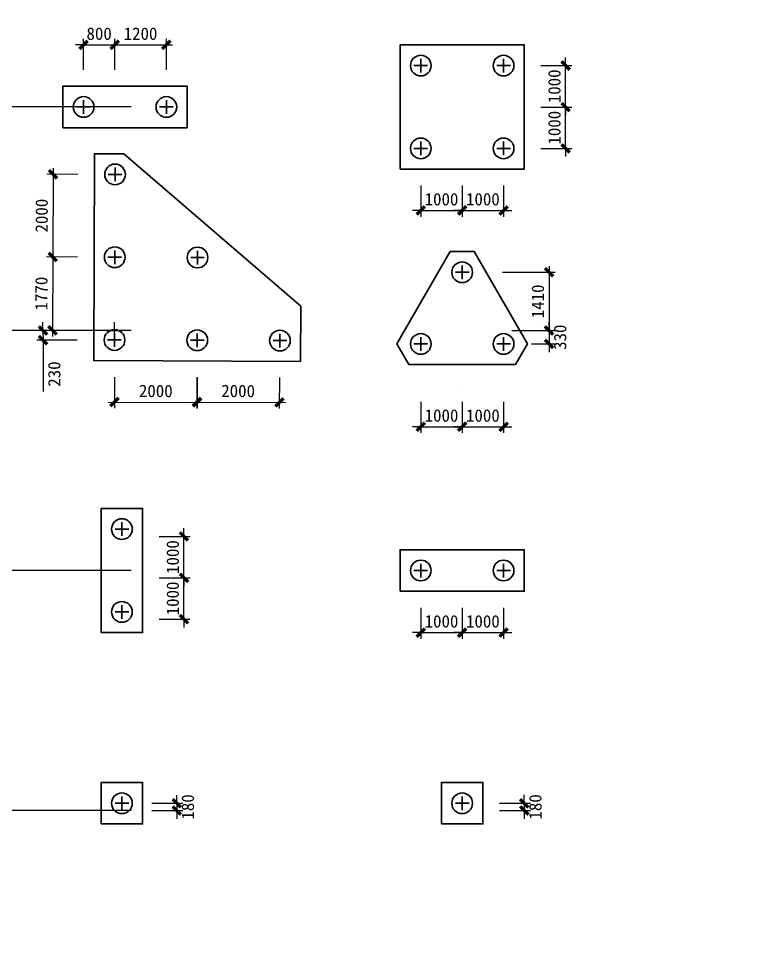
# Model space of a CAD drawing. Header units: millimetres. Extents: x -8252 to 341964, y -299084 to 206355.
# Drawn here: x 9278 to 26817, y -3449 to 19134 of the extents above; entities that cross this region are included whole.
import ezdxf

# ---------------------------------------------------------------- set-up
doc = ezdxf.new("R2010")
doc.units = ezdxf.units.MM
doc.header["$LTSCALE"] = 500
doc.header["$PDMODE"] = 2
doc.header["$PDSIZE"] = 200
doc.linetypes.add('DASHDOT', pattern=[25.4, 12.7, -6.35, 0, -6.35])
doc.layers.add('dim____', color=70, linetype='Continuous')
doc.layers.add('DOTE', color=20, linetype='DASHDOT')
for name, color, linetype, lineweight in [('s121', 2, 'Continuous', 35), ('shear_wall', 100, 'Continuous', 25), ('zkz', 200, 'Continuous', 35)]:
    doc.layers.add(name, color=color, linetype=linetype, lineweight=lineweight)
doc.styles.add('宋体', font='')
doc.styles.get('宋体').set_extended_font_data('宋体')
doc.dimstyles.new('ISO-25', dxfattribs={"dimtxt": 2.5, "dimasz": 2.5, "dimexe": 1.25, "dimexo": 0.625, "dimtad": 1, "dimtxsty": 'Standard', "dimcen": 2.5, "dimadec": 0, "dimazin": 0, "dimtfac": 1, "dimtmove": 0, "dimatfit": 3, "dimfxl": 1, "dimarcsym": 0})

# ---------------------------------------------------------------- blocks, each defined once
blk = doc.blocks.new('_ArchTick')
at = {"color": 0, "linetype": 'ByBlock', "const_width": 0.4}
blk.add_lwpolyline([(-0.5, -0.5), (0.5, 0.5)], dxfattribs=at)
blk = doc.blocks.new('*D539')
at = {"layer": 'Defpoints', "color": 0, "transparency": 16777216}
for p in [(12098, 175), (12098, 0), (13098, 0)]:
    blk.add_point(p, dxfattribs=at)
at = {"layer": 'dim____', "color": 0, "lineweight": -2, "transparency": 16777216}
for p, q in [((13098, 175), (13098, 375)), ((12498, 175), (13248, 175)), ((12498, 0), (13248, 0)), ((13098, 175), (13098, 0)), ((13098, 0), (13098, -200))]:
    blk.add_line(p, q, dxfattribs=at)
at = {"layer": 'dim____', "color": 0, "lineweight": -2, "transparency": 16777216, "xscale": 200, "yscale": 200, "zscale": 200}
for p, rotation in [((13098, 175), 270), ((13098, 0), 90)]:
    blk.add_blockref('_ArchTick', p, dxfattribs=dict(at, rotation=rotation))
at = {"layer": 'dim____', "color": 7, "transparency": 16777216, "insert": (13368, 88), "char_height": 300, "attachment_point": 5, "rotation": 90, "style": '宋体'}
blk.add_mtext('180', dxfattribs=at)
blk = doc.blocks.new('*D541')
at = {"layer": 'Defpoints', "color": 0, "transparency": 16777216}
for p in [(20498, 176), (20498, 1), (21498, 1)]:
    blk.add_point(p, dxfattribs=at)
at = {"layer": 'dim____', "color": 0, "lineweight": -2, "transparency": 16777216}
for p, q in [((21498, 176), (21498, 376)), ((20898, 176), (21648, 176)), ((20898, 1), (21648, 1)), ((21498, 176), (21498, 1)), ((21498, 1), (21498, -199))]:
    blk.add_line(p, q, dxfattribs=at)
at = {"layer": 'dim____', "color": 0, "lineweight": -2, "transparency": 16777216, "xscale": 200, "yscale": 200, "zscale": 200}
for p, rotation in [((21498, 176), 270), ((21498, 1), 90)]:
    blk.add_blockref('_ArchTick', p, dxfattribs=dict(at, rotation=rotation))
at = {"layer": 'dim____', "color": 7, "transparency": 16777216, "insert": (21768, 89), "char_height": 300, "attachment_point": 5, "rotation": 90, "style": '宋体'}
blk.add_mtext('180', dxfattribs=at)
blk = doc.blocks.new('*D625')
at = {"layer": 'Defpoints', "color": 0, "transparency": 16777216}
for p in [(11598, 18500), (10848, 17500), (11598, 17500)]:
    blk.add_point(p, dxfattribs=at)
at = {"layer": 'dim____', "color": 0, "lineweight": -2, "transparency": 16777216}
for p, q in [((10848, 17900), (10848, 18650)), ((11598, 17900), (11598, 18650)), ((10848, 18500), (10648, 18500)), ((10848, 18500), (11598, 18500)), ((11598, 18500), (11798, 18500))]:
    blk.add_line(p, q, dxfattribs=at)
at = {"layer": 'dim____', "color": 0, "lineweight": -2, "transparency": 16777216, "xscale": 200, "yscale": 200, "zscale": 200}
blk.add_blockref('_ArchTick', (10848, 18500), dxfattribs=at)
at = {"layer": 'dim____', "color": 0, "lineweight": -2, "transparency": 16777216, "xscale": 200, "yscale": 200, "zscale": 200, "rotation": 180}
blk.add_blockref('_ArchTick', (11598, 18500), dxfattribs=at)
at = {"layer": 'dim____', "color": 7, "transparency": 16777216, "insert": (11223, 18770), "char_height": 300, "attachment_point": 5, "style": '宋体'}
blk.add_mtext('800', dxfattribs=at)
blk = doc.blocks.new('*D626')
at = {"layer": 'Defpoints', "color": 0, "transparency": 16777216}
for p in [(12848, 18500), (11598, 17500), (12848, 17500)]:
    blk.add_point(p, dxfattribs=at)
at = {"layer": 'dim____', "color": 0, "lineweight": -2, "transparency": 16777216}
for p, q in [((11598, 17900), (11598, 18650)), ((12848, 17900), (12848, 18650)), ((11448, 18500), (12998, 18500))]:
    blk.add_line(p, q, dxfattribs=at)
at = {"layer": 'dim____', "color": 0, "lineweight": -2, "transparency": 16777216, "xscale": 200, "yscale": 200, "zscale": 200, "rotation": 180}
blk.add_blockref('_ArchTick', (11598, 18500), dxfattribs=at)
at = {"layer": 'dim____', "color": 0, "lineweight": -2, "transparency": 16777216, "xscale": 200, "yscale": 200, "zscale": 200}
blk.add_blockref('_ArchTick', (12848, 18500), dxfattribs=at)
at = {"layer": 'dim____', "color": 7, "transparency": 16777216, "insert": (12223, 18770), "char_height": 300, "attachment_point": 5, "style": '宋体'}
blk.add_mtext('1200', dxfattribs=at)
blk = doc.blocks.new('*D631')
at = {"layer": 'Defpoints', "color": 0, "transparency": 16777216}
for p in [(12273, 5625), (13273, 5625), (12273, 4625)]:
    blk.add_point(p, dxfattribs=at)
at = {"layer": 'dim____', "color": 0, "lineweight": -2, "transparency": 16777216}
for p, q in [((13273, 5625), (13273, 5825)), ((12673, 5625), (13423, 5625)), ((13273, 4625), (13273, 5625)), ((12673, 4625), (13423, 4625)), ((13273, 4625), (13273, 4425))]:
    blk.add_line(p, q, dxfattribs=at)
at = {"layer": 'dim____', "color": 0, "lineweight": -2, "transparency": 16777216, "xscale": 200, "yscale": 200, "zscale": 200}
for p, rotation in [((13273, 5625), 270), ((13273, 4625), 90)]:
    blk.add_blockref('_ArchTick', p, dxfattribs=dict(at, rotation=rotation))
at = {"layer": 'dim____', "color": 7, "transparency": 16777216, "insert": (13003, 5125), "char_height": 300, "attachment_point": 5, "rotation": 90, "style": '宋体'}
blk.add_mtext('1000', dxfattribs=at)
blk = doc.blocks.new('*D632')
at = {"layer": 'Defpoints', "color": 0, "transparency": 16777216}
for p in [(12273, 6625), (13273, 6625), (12273, 5625)]:
    blk.add_point(p, dxfattribs=at)
at = {"layer": 'dim____', "color": 0, "lineweight": -2, "transparency": 16777216}
for p, q in [((13273, 6625), (13273, 6825)), ((12673, 6625), (13423, 6625)), ((13273, 5625), (13273, 6625)), ((12673, 5625), (13423, 5625)), ((13273, 5625), (13273, 5425))]:
    blk.add_line(p, q, dxfattribs=at)
at = {"layer": 'dim____', "color": 0, "lineweight": -2, "transparency": 16777216, "xscale": 200, "yscale": 200, "zscale": 200}
for p, rotation in [((13273, 6625), 270), ((13273, 5625), 90)]:
    blk.add_blockref('_ArchTick', p, dxfattribs=dict(at, rotation=rotation))
at = {"layer": 'dim____', "color": 7, "transparency": 16777216, "insert": (13003, 6125), "char_height": 300, "attachment_point": 5, "rotation": 90, "style": '宋体'}
blk.add_mtext('1000', dxfattribs=at)
blk = doc.blocks.new('*D637')
at = {"layer": 'Defpoints', "color": 0, "transparency": 16777216}
for p in [(11598, 10870), (13592, 10863), (13588, 9863)]:
    blk.add_point(p, dxfattribs=at)
at = {"layer": 'dim____', "color": 0, "lineweight": -2, "transparency": 16777216}
for p, q in [((11596, 10470), (11593, 9720)), ((13590, 10463), (13588, 9713)), ((11444, 9871), (13738, 9863))]:
    blk.add_line(p, q, dxfattribs=at)
at = {"layer": 'dim____', "color": 0, "lineweight": -2, "transparency": 16777216, "xscale": 200, "yscale": 200, "zscale": 200}
for p, rotation in [((11594, 9870), 179.7979584951869), ((13588, 9863), 359.7979584951869)]:
    blk.add_blockref('_ArchTick', p, dxfattribs=dict(at, rotation=rotation))
at = {"layer": 'dim____', "color": 7, "transparency": 16777216, "insert": (12592, 10137), "char_height": 300, "attachment_point": 5, "rotation": 359.798, "style": '宋体'}
blk.add_mtext('2000', dxfattribs=at)
blk = doc.blocks.new('*D638')
at = {"layer": 'Defpoints', "color": 0, "transparency": 16777216}
for p in [(11107, 15370), (10100, 13375), (11100, 13372)]:
    blk.add_point(p, dxfattribs=at)
at = {"layer": 'dim____', "color": 0, "lineweight": -2, "transparency": 16777216}
for p, q in [((10707, 15371), (9957, 15374)), ((10108, 15524), (10100, 13225)), ((10700, 13373), (9950, 13376))]:
    blk.add_line(p, q, dxfattribs=at)
at = {"layer": 'dim____', "color": 0, "lineweight": -2, "transparency": 16777216, "xscale": 200, "yscale": 200, "zscale": 200}
for p, rotation in [((10107, 15374), 89.7979584951879), ((10100, 13375), 269.7979584951879)]:
    blk.add_blockref('_ArchTick', p, dxfattribs=dict(at, rotation=rotation))
at = {"layer": 'dim____', "color": 7, "transparency": 16777216, "insert": (9834, 14375), "char_height": 300, "attachment_point": 5, "rotation": 89.798, "style": '宋体'}
blk.add_mtext('2000', dxfattribs=at)
blk = doc.blocks.new('*D643')
at = {"layer": 'Defpoints', "color": 0, "transparency": 16777216}
for p in [(11100, 13372), (10094, 11604), (11094, 11600)]:
    blk.add_point(p, dxfattribs=at)
at = {"layer": 'dim____', "color": 0, "lineweight": -2, "transparency": 16777216}
for p, q in [((10700, 13373), (9950, 13376)), ((10101, 13525), (10093, 11454)), ((10694, 11602), (9944, 11604))]:
    blk.add_line(p, q, dxfattribs=at)
at = {"layer": 'dim____', "color": 0, "lineweight": -2, "transparency": 16777216, "xscale": 200, "yscale": 200, "zscale": 200}
for p, rotation in [((10100, 13375), 89.7979584951879), ((10094, 11604), 269.7979584951879)]:
    blk.add_blockref('_ArchTick', p, dxfattribs=dict(at, rotation=rotation))
at = {"layer": 'dim____', "color": 7, "transparency": 16777216, "insert": (9827, 12491), "char_height": 300, "attachment_point": 5, "rotation": 89.798, "style": '宋体'}
blk.add_mtext('1770', dxfattribs=at)
blk = doc.blocks.new('*D644')
at = {"layer": 'Defpoints', "color": 0, "transparency": 16777216}
for p in [(13588, 10870), (15582, 10863), (15578, 9863)]:
    blk.add_point(p, dxfattribs=at)
at = {"layer": 'dim____', "color": 0, "lineweight": -2, "transparency": 16777216}
for p, q in [((13586, 10470), (13583, 9720)), ((15580, 10463), (15578, 9713)), ((13434, 9871), (15728, 9863))]:
    blk.add_line(p, q, dxfattribs=at)
at = {"layer": 'dim____', "color": 0, "lineweight": -2, "transparency": 16777216, "xscale": 200, "yscale": 200, "zscale": 200}
for p, rotation in [((13584, 9870), 179.7979584951869), ((15578, 9863), 359.7979584951869)]:
    blk.add_blockref('_ArchTick', p, dxfattribs=dict(at, rotation=rotation))
at = {"layer": 'dim____', "color": 7, "transparency": 16777216, "insert": (14582, 10137), "char_height": 300, "attachment_point": 5, "rotation": 359.798, "style": '宋体'}
blk.add_mtext('2000', dxfattribs=at)
blk = doc.blocks.new('*D646')
at = {"layer": 'Defpoints', "color": 0, "transparency": 16777216}
for p in [(9865, 11597), (11093, 11601), (11093, 11370)]:
    blk.add_point(p, dxfattribs=at)
at = {"layer": 'dim____', "color": 0, "lineweight": -2, "transparency": 16777216}
for p, q in [((9865, 11597), (9864, 11797)), ((10693, 11600), (9715, 11596)), ((9865, 11597), (9866, 11366)), ((10693, 11369), (9716, 11365)), ((9866, 11366), (9870, 10126))]:
    blk.add_line(p, q, dxfattribs=at)
at = {"layer": 'dim____', "color": 0, "lineweight": -2, "transparency": 16777216, "xscale": 200, "yscale": 200, "zscale": 200}
for p, rotation in [((9865, 11597), 270.202041504812), ((9866, 11366), 90.20204150481203)]:
    blk.add_blockref('_ArchTick', p, dxfattribs=dict(at, rotation=rotation))
at = {"layer": 'dim____', "color": 7, "transparency": 16777216, "insert": (10139, 10547), "char_height": 300, "attachment_point": 5, "rotation": 90.202, "style": '宋体'}
blk.add_mtext('230', dxfattribs=at)
blk = doc.blocks.new('*D692')
at = {"layer": 'Defpoints', "color": 0, "transparency": 16777216}
for p in [(18998, 15500), (19998, 15500), (19998, 14500)]:
    blk.add_point(p, dxfattribs=at)
at = {"layer": 'dim____', "color": 0, "lineweight": -2, "transparency": 16777216}
for p, q in [((18998, 15100), (18998, 14350)), ((19998, 15100), (19998, 14350)), ((18998, 14500), (18798, 14500)), ((18998, 14500), (19998, 14500)), ((19998, 14500), (20198, 14500))]:
    blk.add_line(p, q, dxfattribs=at)
at = {"layer": 'dim____', "color": 0, "lineweight": -2, "transparency": 16777216, "xscale": 200, "yscale": 200, "zscale": 200}
blk.add_blockref('_ArchTick', (18998, 14500), dxfattribs=at)
at = {"layer": 'dim____', "color": 0, "lineweight": -2, "transparency": 16777216, "xscale": 200, "yscale": 200, "zscale": 200, "rotation": 180}
blk.add_blockref('_ArchTick', (19998, 14500), dxfattribs=at)
at = {"layer": 'dim____', "color": 7, "transparency": 16777216, "insert": (19498, 14770), "char_height": 300, "attachment_point": 5, "style": '宋体'}
blk.add_mtext('1000', dxfattribs=at)
blk = doc.blocks.new('*D693')
at = {"layer": 'Defpoints', "color": 0, "transparency": 16777216}
for p in [(19998, 15500), (20998, 15500), (20998, 14500)]:
    blk.add_point(p, dxfattribs=at)
at = {"layer": 'dim____', "color": 0, "lineweight": -2, "transparency": 16777216}
for p, q in [((19998, 15100), (19998, 14350)), ((20998, 15100), (20998, 14350)), ((19998, 14500), (19798, 14500)), ((19998, 14500), (20998, 14500)), ((20998, 14500), (21198, 14500))]:
    blk.add_line(p, q, dxfattribs=at)
at = {"layer": 'dim____', "color": 0, "lineweight": -2, "transparency": 16777216, "xscale": 200, "yscale": 200, "zscale": 200}
blk.add_blockref('_ArchTick', (19998, 14500), dxfattribs=at)
at = {"layer": 'dim____', "color": 0, "lineweight": -2, "transparency": 16777216, "xscale": 200, "yscale": 200, "zscale": 200, "rotation": 180}
blk.add_blockref('_ArchTick', (20998, 14500), dxfattribs=at)
at = {"layer": 'dim____', "color": 7, "transparency": 16777216, "insert": (20498, 14770), "char_height": 300, "attachment_point": 5, "style": '宋体'}
blk.add_mtext('1000', dxfattribs=at)
blk = doc.blocks.new('*D694')
at = {"layer": 'Defpoints', "color": 0, "transparency": 16777216}
for p in [(21498, 17000), (22498, 17000), (21498, 16000)]:
    blk.add_point(p, dxfattribs=at)
at = {"layer": 'dim____', "color": 0, "lineweight": -2, "transparency": 16777216}
for p, q in [((22498, 17000), (22498, 17200)), ((21898, 17000), (22648, 17000)), ((22498, 16000), (22498, 17000)), ((21898, 16000), (22648, 16000)), ((22498, 16000), (22498, 15800))]:
    blk.add_line(p, q, dxfattribs=at)
at = {"layer": 'dim____', "color": 0, "lineweight": -2, "transparency": 16777216, "xscale": 200, "yscale": 200, "zscale": 200}
for p, rotation in [((22498, 17000), 270), ((22498, 16000), 90)]:
    blk.add_blockref('_ArchTick', p, dxfattribs=dict(at, rotation=rotation))
at = {"layer": 'dim____', "color": 7, "transparency": 16777216, "insert": (22228, 16500), "char_height": 300, "attachment_point": 5, "rotation": 90, "style": '宋体'}
blk.add_mtext('1000', dxfattribs=at)
blk = doc.blocks.new('*D695')
at = {"layer": 'Defpoints', "color": 0, "transparency": 16777216}
for p in [(21498, 18000), (22498, 18000), (21498, 17000)]:
    blk.add_point(p, dxfattribs=at)
at = {"layer": 'dim____', "color": 0, "lineweight": -2, "transparency": 16777216}
for p, q in [((22498, 18000), (22498, 18200)), ((21898, 18000), (22648, 18000)), ((22498, 17000), (22498, 18000)), ((21898, 17000), (22648, 17000)), ((22498, 17000), (22498, 16800))]:
    blk.add_line(p, q, dxfattribs=at)
at = {"layer": 'dim____', "color": 0, "lineweight": -2, "transparency": 16777216, "xscale": 200, "yscale": 200, "zscale": 200}
for p, rotation in [((22498, 18000), 270), ((22498, 17000), 90)]:
    blk.add_blockref('_ArchTick', p, dxfattribs=dict(at, rotation=rotation))
at = {"layer": 'dim____', "color": 7, "transparency": 16777216, "insert": (22228, 17500), "char_height": 300, "attachment_point": 5, "rotation": 90, "style": '宋体'}
blk.add_mtext('1000', dxfattribs=at)
blk = doc.blocks.new('*D696')
at = {"layer": 'Defpoints', "color": 0, "transparency": 16777216}
for p in [(18998, 5300), (19998, 5300), (19998, 4300)]:
    blk.add_point(p, dxfattribs=at)
at = {"layer": 'dim____', "color": 0, "lineweight": -2, "transparency": 16777216}
for p, q in [((18998, 4900), (18998, 4150)), ((19998, 4900), (19998, 4150)), ((18998, 4300), (18798, 4300)), ((18998, 4300), (19998, 4300)), ((19998, 4300), (20198, 4300))]:
    blk.add_line(p, q, dxfattribs=at)
at = {"layer": 'dim____', "color": 0, "lineweight": -2, "transparency": 16777216, "xscale": 200, "yscale": 200, "zscale": 200}
blk.add_blockref('_ArchTick', (18998, 4300), dxfattribs=at)
at = {"layer": 'dim____', "color": 0, "lineweight": -2, "transparency": 16777216, "xscale": 200, "yscale": 200, "zscale": 200, "rotation": 180}
blk.add_blockref('_ArchTick', (19998, 4300), dxfattribs=at)
at = {"layer": 'dim____', "color": 7, "transparency": 16777216, "insert": (19498, 4570), "char_height": 300, "attachment_point": 5, "style": '宋体'}
blk.add_mtext('1000', dxfattribs=at)
blk = doc.blocks.new('*D697')
at = {"layer": 'Defpoints', "color": 0, "transparency": 16777216}
for p in [(19998, 5300), (20998, 5300), (20998, 4300)]:
    blk.add_point(p, dxfattribs=at)
at = {"layer": 'dim____', "color": 0, "lineweight": -2, "transparency": 16777216}
for p, q in [((19998, 4900), (19998, 4150)), ((20998, 4900), (20998, 4150)), ((19998, 4300), (19798, 4300)), ((19998, 4300), (20998, 4300)), ((20998, 4300), (21198, 4300))]:
    blk.add_line(p, q, dxfattribs=at)
at = {"layer": 'dim____', "color": 0, "lineweight": -2, "transparency": 16777216, "xscale": 200, "yscale": 200, "zscale": 200}
blk.add_blockref('_ArchTick', (19998, 4300), dxfattribs=at)
at = {"layer": 'dim____', "color": 0, "lineweight": -2, "transparency": 16777216, "xscale": 200, "yscale": 200, "zscale": 200, "rotation": 180}
blk.add_blockref('_ArchTick', (20998, 4300), dxfattribs=at)
at = {"layer": 'dim____', "color": 7, "transparency": 16777216, "insert": (20498, 4570), "char_height": 300, "attachment_point": 5, "style": '宋体'}
blk.add_mtext('1000', dxfattribs=at)
blk = doc.blocks.new('*D740')
at = {"layer": 'Defpoints', "color": 0, "transparency": 16777216}
for p in [(18998, 10273), (19998, 10273), (19998, 9273)]:
    blk.add_point(p, dxfattribs=at)
at = {"layer": 'dim____', "color": 0, "lineweight": -2, "transparency": 16777216}
for p, q in [((18998, 9873), (18998, 9123)), ((19998, 9873), (19998, 9123)), ((18998, 9273), (18798, 9273)), ((18998, 9273), (19998, 9273)), ((19998, 9273), (20198, 9273))]:
    blk.add_line(p, q, dxfattribs=at)
at = {"layer": 'dim____', "color": 0, "lineweight": -2, "transparency": 16777216, "xscale": 200, "yscale": 200, "zscale": 200}
blk.add_blockref('_ArchTick', (18998, 9273), dxfattribs=at)
at = {"layer": 'dim____', "color": 0, "lineweight": -2, "transparency": 16777216, "xscale": 200, "yscale": 200, "zscale": 200, "rotation": 180}
blk.add_blockref('_ArchTick', (19998, 9273), dxfattribs=at)
at = {"layer": 'dim____', "color": 7, "transparency": 16777216, "insert": (19498, 9543), "char_height": 300, "attachment_point": 5, "style": '宋体'}
blk.add_mtext('1000', dxfattribs=at)
blk = doc.blocks.new('*D741')
at = {"layer": 'Defpoints', "color": 0, "transparency": 16777216}
for p in [(19998, 10273), (20998, 10273), (20998, 9273)]:
    blk.add_point(p, dxfattribs=at)
at = {"layer": 'dim____', "color": 0, "lineweight": -2, "transparency": 16777216}
for p, q in [((19998, 9873), (19998, 9123)), ((20998, 9873), (20998, 9123)), ((19998, 9273), (19798, 9273)), ((19998, 9273), (20998, 9273)), ((20998, 9273), (21198, 9273))]:
    blk.add_line(p, q, dxfattribs=at)
at = {"layer": 'dim____', "color": 0, "lineweight": -2, "transparency": 16777216, "xscale": 200, "yscale": 200, "zscale": 200}
blk.add_blockref('_ArchTick', (19998, 9273), dxfattribs=at)
at = {"layer": 'dim____', "color": 0, "lineweight": -2, "transparency": 16777216, "xscale": 200, "yscale": 200, "zscale": 200, "rotation": 180}
blk.add_blockref('_ArchTick', (20998, 9273), dxfattribs=at)
at = {"layer": 'dim____', "color": 7, "transparency": 16777216, "insert": (20498, 9543), "char_height": 300, "attachment_point": 5, "style": '宋体'}
blk.add_mtext('1000', dxfattribs=at)
blk = doc.blocks.new('*D742')
at = {"layer": 'Defpoints', "color": 0, "transparency": 16777216}
for p in [(20575, 13006), (21097, 11600), (22097, 11600)]:
    blk.add_point(p, dxfattribs=at)
at = {"layer": 'dim____', "color": 0, "lineweight": -2, "transparency": 16777216}
for p, q in [((22097, 13156), (22097, 11450)), ((20975, 13006), (22247, 13006)), ((21497, 11600), (22247, 11600))]:
    blk.add_line(p, q, dxfattribs=at)
at = {"layer": 'dim____', "color": 0, "lineweight": -2, "transparency": 16777216, "xscale": 200, "yscale": 200, "zscale": 200}
for p, rotation in [((22097, 13006), 90), ((22097, 11600), 270)]:
    blk.add_blockref('_ArchTick', p, dxfattribs=dict(at, rotation=rotation))
at = {"layer": 'dim____', "color": 7, "transparency": 16777216, "insert": (21827, 12303), "char_height": 300, "attachment_point": 5, "rotation": 90, "style": '宋体'}
blk.add_mtext('1410', dxfattribs=at)
blk = doc.blocks.new('*D743')
at = {"layer": 'Defpoints', "color": 0, "transparency": 16777216}
for p in [(21097, 11600), (21575, 11274), (22097, 11274)]:
    blk.add_point(p, dxfattribs=at)
at = {"layer": 'dim____', "color": 0, "lineweight": -2, "transparency": 16777216}
for p, q in [((22097, 11600), (22097, 11800)), ((21197, 11600), (22247, 11600)), ((22097, 11600), (22097, 11274)), ((21675, 11274), (22247, 11274)), ((22097, 11274), (22097, 11074))]:
    blk.add_line(p, q, dxfattribs=at)
at = {"layer": 'dim____', "color": 0, "lineweight": -2, "transparency": 16777216, "xscale": 200, "yscale": 200, "zscale": 200}
for p, rotation in [((22097, 11600), 270), ((22097, 11274), 90)]:
    blk.add_blockref('_ArchTick', p, dxfattribs=dict(at, rotation=rotation))
at = {"layer": 'dim____', "color": 7, "transparency": 16777216, "insert": (22367, 11437), "char_height": 300, "attachment_point": 5, "rotation": 90, "style": '宋体'}
blk.add_mtext('330', dxfattribs=at)

msp = doc.modelspace()

# ---------------------------------------------------------------- linework, layer by layer
at = {"layer": 'DOTE', "ltscale": 5}
for p, q in [((11597.528, 57900.374), (11597.528, -3449.626)), ((19997.714, 57900.374), (19997.714, -3448.903)), ((75497.528, 17000.374), (-3452.472, 17000.374)), ((75497.528, 11600.374), (-3452.472, 11600.374)), ((75497.528, 5800.374), (-3452.472, 5800.374)), ((75497.528, 0.374), (-3452.472, 0.374))]:
    msp.add_line(p, q, dxfattribs=at)
at = {"layer": 's121'}
for points in [[(18497.528, 15500.374), (21497.528, 15500.374), (21497.528, 18500.374), (18497.528, 18500.374)], [(10347.528, 16500.374), (13347.528, 16500.374), (13347.528, 17500.374), (10347.528, 17500.374)], [(16092.409, 10854.401), (11091.355, 10872.036), (11108.985, 15871.804), (11816.088, 15869.311), (16096.528, 12186.395)], [(19708.852, 13507.074), (18420.179, 11275.023), (18708.852, 10775.023), (21286.204, 10775.024), (21574.878, 11275.024), (20286.204, 13507.075)], [(11272.528, 4300.374), (12272.528, 4300.374), (12272.528, 7300.374), (11272.528, 7300.374)], [(18497.528, 5300.374), (21497.528, 5300.374), (21497.528, 6300.374), (18497.528, 6300.374)], [(11272.528, -324.626), (12272.528, -324.626), (12272.528, 675.374), (11272.528, 675.374)], [(19497.528, -324.626), (20497.528, -324.626), (20497.528, 675.374), (19497.528, 675.374)]]:
    msp.add_lwpolyline(points, close=True, dxfattribs=at)
at = {"layer": 'shear_wall'}
msp.add_point((11597.528, 11600.374), dxfattribs=at)
at = {"layer": 'zkz'}
for p, q in [((18997.528, 17835.374), (18997.528, 18165.374)), ((20997.528, 17835.374), (20997.528, 18165.374)), ((18832.528, 18000.374), (19162.528, 18000.374)), ((20832.528, 18000.374), (21162.528, 18000.374)), ((10847.528, 16835.374), (10847.528, 17165.374)), ((12847.528, 16835.374), (12847.528, 17165.374)), ((10682.528, 17000.374), (11012.528, 17000.374)), ((12682.528, 17000.374), (13012.528, 17000.374)), ((18997.528, 15835.374), (18997.528, 16165.374)), ((20997.528, 15835.374), (20997.528, 16165.374)), ((18832.528, 16000.374), (19162.528, 16000.374)), ((20832.528, 16000.374), (21162.528, 16000.374)), ((11442.219, 15370.044), (11772.219, 15370.044)), ((11607.219, 15535.044), (11607.219, 15205.044)), ((11435.166, 13370.057), (11765.166, 13370.057)), ((11600.166, 13535.057), (11600.166, 13205.057)), ((13435.154, 13363.004), (13765.154, 13363.004)), ((13600.154, 13528.004), (13600.154, 13198.004)), ((19997.528, 12842.074), (19997.528, 13172.074)), ((19832.528, 13007.074), (20162.528, 13007.074)), ((11593.114, 11535.069), (11593.114, 11205.069)), ((13593.101, 11528.017), (13593.101, 11198.017)), ((15593.089, 11520.964), (15593.089, 11190.964)), ((11428.114, 11370.069), (11758.114, 11370.069)), ((13428.101, 11363.017), (13758.101, 11363.017)), ((15428.089, 11355.964), (15758.089, 11355.964)), ((18997.528, 11110.023), (18997.528, 11440.023)), ((20997.528, 11110.024), (20997.528, 11440.024)), ((18832.528, 11275.023), (19162.528, 11275.023)), ((20832.528, 11275.024), (21162.528, 11275.024)), ((11607.528, 6800.374), (11937.528, 6800.374)), ((11772.528, 6635.374), (11772.528, 6965.374)), ((18997.528, 5635.374), (18997.528, 5965.374)), ((20997.528, 5635.374), (20997.528, 5965.374)), ((18832.528, 5800.374), (19162.528, 5800.374)), ((20832.528, 5800.374), (21162.528, 5800.374)), ((11607.528, 4800.374), (11937.528, 4800.374)), ((11772.528, 4635.374), (11772.528, 4965.374)), ((11772.528, 10.374), (11772.528, 340.374)), ((19997.528, 10.374), (19997.528, 340.374)), ((11607.528, 175.374), (11937.528, 175.374)), ((19832.528, 175.374), (20162.528, 175.374))]:
    msp.add_line(p, q, dxfattribs=at)
for centre in [(18997.528, 18000.374), (20997.528, 18000.374), (10847.528, 17000.374), (12847.528, 17000.374), (18997.528, 16000.374), (20997.528, 16000.374), (11607.219, 15370.044), (11600.166, 13370.057), (13600.154, 13363.004), (19997.528, 13007.074), (11593.114, 11370.069), (13593.101, 11363.017), (15593.089, 11355.964), (18997.528, 11275.023), (20997.528, 11275.024), (11772.528, 6800.374), (18997.528, 5800.374), (20997.528, 5800.374), (11772.528, 4800.374), (11772.528, 175.374), (19997.528, 175.374)]:
    msp.add_circle(centre, 250, dxfattribs=at)

# ---------------------------------------------------------------- dimensions: what is measured, and where the dimension line sits
at = {"layer": 'dim____'}
for base, p1, p2, override, picture, middle in [((11597.528, 18500.374), (10847.528, 17500.374), (11597.528, 17500.374), {"dimtxt": 300, "dimasz": 200, "dimexe": 150, "dimexo": 400, "dimgap": 120, "dimtad": 1, "dimrnd": 100, "dimtxsty": '宋体', "dimblk1": 'ArchTick', "dimblk2": 'ArchTick', "dimsah": 1, "dimdle": 150, "dimclrt": 7, "dimtix": 1, "dimtmove": 0}, '*D625', (11222.528, 18770.374)), ((12847.528, 18500.374), (11597.528, 17500.374), (12847.528, 17500.374), {"dimtxt": 300, "dimasz": 200, "dimexe": 150, "dimexo": 400, "dimgap": 120, "dimtad": 1, "dimrnd": 100, "dimtxsty": '宋体', "dimblk1": 'ArchTick', "dimblk2": 'ArchTick', "dimsah": 1, "dimdle": 150, "dimclrt": 7, "dimtix": 1, "dimtmove": 0}, '*D626', (12222.528, 18770.374)), ((19997.714, 14500.374), (18997.714, 15500.374), (19997.714, 15500.374), {"dimtxt": 300, "dimasz": 200, "dimexe": 150, "dimexo": 400, "dimgap": 120, "dimtad": 1, "dimrnd": 100, "dimtxsty": '宋体', "dimblk1": 'ArchTick', "dimblk2": 'ArchTick', "dimsah": 1, "dimdle": 150, "dimclrt": 7, "dimtix": 1, "dimtmove": 0}, '*D692', (19497.714, 14770.374)), ((20997.714, 14500.374), (19997.714, 15500.374), (20997.714, 15500.374), {"dimtxt": 300, "dimasz": 200, "dimexe": 150, "dimexo": 400, "dimgap": 120, "dimtad": 1, "dimrnd": 100, "dimtxsty": '宋体', "dimblk1": 'ArchTick', "dimblk2": 'ArchTick', "dimsah": 1, "dimdle": 150, "dimclrt": 7, "dimtix": 1, "dimtmove": 0}, '*D693', (20497.714, 14770.374)), ((19997.815, 9273.022), (18997.815, 10273.022), (19997.815, 10273.022), {"dimtxt": 300, "dimasz": 200, "dimexe": 150, "dimexo": 400, "dimgap": 120, "dimtad": 1, "dimrnd": 10, "dimtxsty": '宋体', "dimblk1": 'ArchTick', "dimblk2": 'ArchTick', "dimsah": 1, "dimdle": 150, "dimclrt": 7, "dimtix": 1, "dimtmove": 0}, '*D740', (19497.815, 9543.022)), ((20997.815, 9273.022), (19997.815, 10273.022), (20997.815, 10273.022), {"dimtxt": 300, "dimasz": 200, "dimexe": 150, "dimexo": 400, "dimgap": 120, "dimtad": 1, "dimrnd": 10, "dimtxsty": '宋体', "dimblk1": 'ArchTick', "dimblk2": 'ArchTick', "dimsah": 1, "dimdle": 150, "dimclrt": 7, "dimtix": 1, "dimtmove": 0}, '*D741', (20497.815, 9543.022)), ((19997.63, 4300.374), (18997.63, 5300.374), (19997.63, 5300.374), {"dimtxt": 300, "dimasz": 200, "dimexe": 150, "dimexo": 400, "dimgap": 120, "dimtad": 1, "dimrnd": 100, "dimtxsty": '宋体', "dimblk1": 'ArchTick', "dimblk2": 'ArchTick', "dimsah": 1, "dimdle": 150, "dimclrt": 7, "dimtix": 1, "dimtmove": 0}, '*D696', (19497.63, 4570.374)), ((20997.63, 4300.374), (19997.63, 5300.374), (20997.63, 5300.374), {"dimtxt": 300, "dimasz": 200, "dimexe": 150, "dimexo": 400, "dimgap": 120, "dimtad": 1, "dimrnd": 100, "dimtxsty": '宋体', "dimblk1": 'ArchTick', "dimblk2": 'ArchTick', "dimsah": 1, "dimdle": 150, "dimclrt": 7, "dimtix": 1, "dimtmove": 0}, '*D697', (20497.63, 4570.374))]:
    dim = msp.add_linear_dim(base=base, p1=p1, p2=p2, dimstyle='ISO-25', override=override, dxfattribs=at)
    dim.commit()
    dim.dimension.update_dxf_attribs({"geometry": picture, "text_midpoint": middle})
for base, p1, p2, angle, override, picture, middle in [((22497.528, 18000.374), (21497.528, 17000.374), (21497.528, 18000.374), 90, {"dimtxt": 300, "dimasz": 200, "dimexe": 150, "dimexo": 400, "dimgap": 120, "dimtad": 1, "dimrnd": 10, "dimtxsty": '宋体', "dimblk1": 'ArchTick', "dimblk2": 'ArchTick', "dimsah": 1, "dimdle": 150, "dimclrt": 7, "dimtix": 1, "dimtmove": 0}, '*D695', (22227.528, 17500.374)), ((22497.528, 17000.374), (21497.528, 16000.374), (21497.528, 17000.374), 90, {"dimtxt": 300, "dimasz": 200, "dimexe": 150, "dimexo": 400, "dimgap": 120, "dimtad": 1, "dimrnd": 10, "dimtxsty": '宋体', "dimblk1": 'ArchTick', "dimblk2": 'ArchTick', "dimsah": 1, "dimdle": 150, "dimclrt": 7, "dimtix": 1, "dimtmove": 0}, '*D694', (22227.528, 16500.374)), ((10100.176, 13375.446), (11107.216, 15370.044), (11100.17, 13371.92), 89.7979585, {"dimtxt": 300, "dimasz": 200, "dimexe": 150, "dimexo": 400, "dimgap": 120, "dimtad": 1, "dimrnd": 10, "dimtxsty": '宋体', "dimblk1": 'ArchTick', "dimblk2": 'ArchTick', "dimsah": 1, "dimdle": 150, "dimclrt": 7, "dimtix": 1, "dimtmove": 0}, '*D638', (9833.701, 14375.461)), ((10093.929, 11603.9), (11100.17, 13371.92), (11093.923, 11600.374), 89.7979585, {"dimtxt": 300, "dimasz": 200, "dimexe": 150, "dimexo": 400, "dimgap": 120, "dimtad": 1, "dimrnd": 10, "dimtxsty": '宋体', "dimblk1": 'ArchTick', "dimblk2": 'ArchTick', "dimsah": 1, "dimdle": 150, "dimclrt": 7, "dimtix": 1, "dimtmove": 0}, '*D643', (9827.054, 12490.625)), ((22097.392, 11600.374), (20575.065, 13006.074), (21097.392, 11600.374), 90, {"dimtxt": 300, "dimasz": 200, "dimexe": 150, "dimexo": 400, "dimgap": 120, "dimtad": 1, "dimrnd": 10, "dimtxsty": '宋体', "dimblk1": 'ArchTick', "dimblk2": 'ArchTick', "dimsah": 1, "dimdle": 150, "dimclrt": 7, "dimtix": 1, "dimtmove": 0}, '*D742', (21827.392, 12303.224)), ((22097.392, 11274.024), (21097.392, 11600.374), (21575.063, 11274.024), 90, {"dimtxt": 300, "dimasz": 200, "dimexe": 150, "dimexo": 100, "dimgap": 120, "dimtad": 2, "dimrnd": 10, "dimtxsty": '宋体', "dimblk1": 'ArchTick', "dimblk2": 'ArchTick', "dimsah": 1, "dimdle": 150, "dimclrt": 7, "dimtix": 1}, '*D743', (22367.392, 11437.199)), ((13588.355, 9863.224), (11597.528, 10870.251), (13591.882, 10863.218), 359.7979585, {"dimtxt": 300, "dimasz": 200, "dimexe": 150, "dimexo": 400, "dimgap": 120, "dimtad": 1, "dimrnd": 100, "dimtxsty": '宋体', "dimblk1": 'ArchTick', "dimblk2": 'ArchTick', "dimsah": 1, "dimdle": 150, "dimclrt": 7, "dimtix": 1, "dimtmove": 0}, '*D637', (12592.131, 10136.739)), ((15578.355, 9863.224), (13587.528, 10870.251), (15581.882, 10863.218), 359.7979585, {"dimtxt": 300, "dimasz": 200, "dimexe": 150, "dimexo": 400, "dimgap": 120, "dimtad": 1, "dimrnd": 100, "dimtxsty": '宋体', "dimblk1": 'ArchTick', "dimblk2": 'ArchTick', "dimsah": 1, "dimdle": 150, "dimclrt": 7, "dimtix": 1, "dimtmove": 0}, '*D644', (14582.131, 10136.739)), ((13272.528, 6625.374), (12272.528, 5625.374), (12272.528, 6625.374), 90, {"dimtxt": 300, "dimasz": 200, "dimexe": 150, "dimexo": 400, "dimgap": 120, "dimtad": 1, "dimrnd": 100, "dimtxsty": '宋体', "dimblk1": 'ArchTick', "dimblk2": 'ArchTick', "dimsah": 1, "dimdle": 150, "dimclrt": 7, "dimtix": 1, "dimtmove": 0}, '*D632', (13002.528, 6125.374)), ((13272.528, 5625.374), (12272.528, 4625.374), (12272.528, 5625.374), 90, {"dimtxt": 300, "dimasz": 200, "dimexe": 150, "dimexo": 400, "dimgap": 120, "dimtad": 1, "dimrnd": 100, "dimtxsty": '宋体', "dimblk1": 'ArchTick', "dimblk2": 'ArchTick', "dimsah": 1, "dimdle": 150, "dimclrt": 7, "dimtix": 1, "dimtmove": 0}, '*D631', (13002.528, 5125.374)), ((13097.528, 0.374), (12097.528, 175.374), (12097.528, 0.374), 90, {"dimtxt": 300, "dimasz": 200, "dimexe": 150, "dimexo": 400, "dimgap": 120, "dimtad": 2, "dimrnd": 10, "dimtxsty": '宋体', "dimblk1": 'ArchTick', "dimblk2": 'ArchTick', "dimsah": 1, "dimdle": 150, "dimclrt": 7, "dimtix": 1}, '*D539', (13367.528, 87.874)), ((21497.714, 1.097), (20497.714, 176.097), (20497.714, 1.097), 90, {"dimtxt": 300, "dimasz": 200, "dimexe": 150, "dimexo": 400, "dimgap": 120, "dimtad": 2, "dimrnd": 10, "dimtxsty": '宋体', "dimblk1": 'ArchTick', "dimblk2": 'ArchTick', "dimsah": 1, "dimdle": 150, "dimclrt": 7, "dimtix": 1}, '*D541', (21767.714, 88.597))]:
    dim = msp.add_linear_dim(base=base, p1=p1, p2=p2, angle=angle, dimstyle='ISO-25', override=override, dxfattribs=at)
    dim.commit()
    dim.dimension.update_dxf_attribs({"geometry": picture, "text_midpoint": middle})
dim = msp.add_linear_dim(base=(9864.95, 11596.678), p1=(11093.109, 11370.069), p2=(11093.109, 11601.009), angle=270.2020415, dimstyle='ISO-25', override={"dimtxt": 300, "dimasz": 200, "dimexe": 150, "dimexo": 400, "dimgap": 120, "dimtad": 1, "dimrnd": 10, "dimtxsty": '宋体', "dimblk1": 'ArchTick', "dimblk2": 'ArchTick', "dimsah": 1, "dimdle": 150, "dimclrt": 7, "dimtix": 1, "dimtmove": 0}, dxfattribs=at)
dim.commit()
dim.dimension.update_dxf_attribs({"geometry": '*D646', "text_midpoint": (9868.655, 10545.746), "dimtype": 160})

doc.saveas('drawing.dxf')
